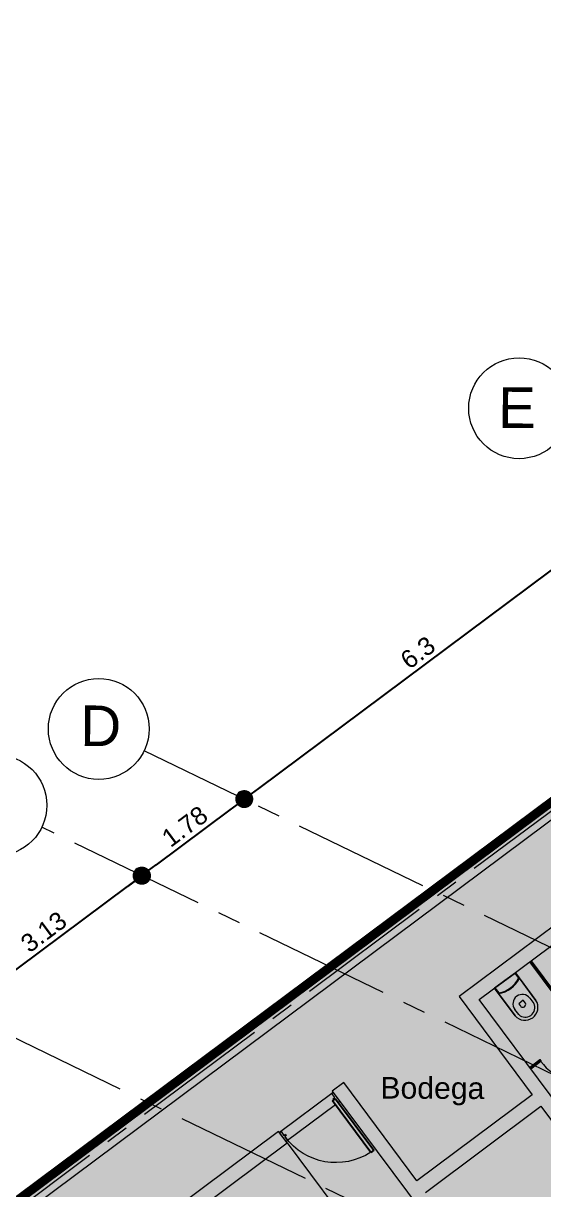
# Model space of a CAD drawing. Header units: metres. Extents: x -466 to 1322, y -1072 to 50.
# Drawn here: x 11.07 to 18.31, y -195.68 to -179.48 of the extents above; entities that cross this region are included whole.
import ezdxf

# ---------------------------------------------------------------- set-up
doc = ezdxf.new("R2010")
doc.units = ezdxf.units.M
for name, pattern in [('B1 P BAJA$0$HIDDEN', [9.525, 6.35, -3.175]), ('CENTER2', [28.575, 19.05, -3.175, 3.175, -3.175]), ('OCULTA2', [0.3, 0.2, -0.1])]:
    doc.linetypes.add(name, pattern=pattern)
for name, color, linetype, lineweight in [('A - Hatch muros', 4, 'Continuous', 0), ('A - PISO', 1, 'Continuous', 0), ('A - PROY', 250, 'B1 P BAJA$0$HIDDEN', 0), ('A - TXT 100 -1', 2, 'Continuous', 0), ('A-COTAS', 41, 'Continuous', 0), ('A-DOOR', 2, 'Continuous', 9), ('A-EJES', 61, 'CENTER2', 0), ('A-Fixt', 122, 'Continuous', 5), ('A-MURO INT', 4, 'Continuous', 0)]:
    doc.layers.add(name, color=color, linetype=linetype, lineweight=lineweight)
doc.layers.add('A-PUERTA', color=2, linetype='Continuous')
doc.layers.add('Poligono Fisico', color=3, linetype='Continuous')
doc.layers.add('Hatch Exterior', color=7, linetype='Continuous', lineweight=0, true_color=0xa99b89)
doc.layers.add('Hatch Interior', color=7, linetype='Continuous', lineweight=0, true_color=0xaf6350)
doc.styles.get("Standard").update_dxf_attribs({"font": 'arial.ttf'})
doc.styles.add('Style-Arial', font='arial.ttf')
doc.dimstyles.new('ISO-25', dxfattribs={"dimscale": 0.1, "dimtxt": 2.5, "dimasz": 2.5, "dimexe": 1.25, "dimexo": 0.625, "dimtad": 1, "dimdsep": 46, "dimtxsty": 'Standard', "dimblk": 'DOT', "dimcen": 2.5, "dimadec": 0, "dimazin": 0, "dimtfac": 1, "dimtmove": 0, "dimatfit": 3, "dimfxl": 1, "dimarcsym": 0})

# ---------------------------------------------------------------- blocks, each defined once
blk = doc.blocks.new('JVAS_Puerta - 0_90 X 2_10-V18-Planta Baja')
at = {"color": 0}
for p, q in [((-0.425, -0.0425), (-0.425, -0.9025)), ((-0.374, -0.0425), (-0.425, -0.0425)), ((-0.374, -0.9025), (-0.374, -0.0425)), ((-0.425, -0.9025), (-0.374, -0.9025))]:
    blk.add_line(p, q, dxfattribs=at)
at = {"layer": 'A - PROY', "color": 18, "linetype": 'Continuous', "ltscale": 100, "true_color": 0x000000}
blk.add_arc((-0.425, -0.0525), 0.85, 273.43981, 0, dxfattribs=at)
at = {"layer": 'A-DOOR', "color": 253, "linetype": 'Continuous', "ltscale": 100}
for p, q in [((-0.45, 0.0425), (0.45, 0.0425)), ((-0.374, -0.1075), (0.45, -0.1075))]:
    blk.add_line(p, q, dxfattribs=at)
at = {"layer": 'A-DOOR'}
for p, q in [((-0.425, 0.0425), (-0.45, 0.0425)), ((-0.45, 0.0425), (-0.45, -0.1075)), ((-0.425, -0.0225), (-0.425, 0.0425)), ((0.45, 0.0425), (0.425, 0.0425)), ((0.425, 0.0425), (0.425, -0.0225)), ((0.45, -0.1075), (0.45, 0.0425)), ((-0.45, -0.1075), (-0.425, -0.1075)), ((-0.4, -0.0225), (-0.425, -0.0225)), ((-0.425, -0.1075), (-0.425, -0.0425)), ((-0.425, -0.0425), (-0.4, -0.0425)), ((-0.4, -0.0425), (-0.4, -0.0225)), ((0.425, -0.0225), (0.4, -0.0225)), ((0.4, -0.0225), (0.4, -0.0425)), ((0.4, -0.0425), (0.425, -0.0425)), ((0.425, -0.0425), (0.425, -0.1075)), ((0.425, -0.1075), (0.45, -0.1075))]:
    blk.add_line(p, q, dxfattribs=at)
blk = doc.blocks.new('_Dot')
at = {"color": 0, "linetype": 'ByBlock', "lineweight": -2}
blk.add_line((-0.5, 0), (-1, 0), dxfattribs=at)
at = {"color": 0, "linetype": 'ByBlock', "const_width": 0.5}
blk.add_lwpolyline([(-0.25, 0, 1), (0.25, 0, 1)], format="xyb", close=True, dxfattribs=at)
blk = doc.blocks.new('*D159')
at = {"layer": 'A-COTAS', "color": 0, "lineweight": -2, "transparency": 16777216}
for p, q in [((12.684, -191.273), (12.647, -191.223)), ((10.416, -193.041), (12.521, -191.473)), ((10.179, -193.141), (10.141, -193.091))]:
    blk.add_line(p, q, dxfattribs=at)
at = {"layer": 'Defpoints', "color": 0, "transparency": 16777216}
for p in [(12.722, -191.323), (12.722, -191.323), (10.216, -193.191)]:
    blk.add_point(p, dxfattribs=at)
at = {"layer": 'A-COTAS', "color": 0, "lineweight": -2, "transparency": 16777216, "xscale": 0.25, "yscale": 0.25, "zscale": 0.25}
for p, rotation in [((12.722, -191.323), 36.69961023290219), ((10.216, -193.191), 216.6996102329022)]:
    blk.add_blockref('_Dot', p, dxfattribs=dict(at, rotation=rotation))
at = {"layer": 'A-COTAS', "color": 0, "transparency": 16777216, "insert": (11.355, -192.104), "char_height": 0.25, "attachment_point": 5, "rotation": 36.6996}
blk.add_mtext('3.13', dxfattribs=at)
blk = doc.blocks.new('*D160')
at = {"layer": 'A-COTAS', "color": 0, "lineweight": -2, "transparency": 16777216}
for p, q in [((14.108, -190.212), (14.069, -190.159)), ((13.943, -190.409), (12.917, -191.174)), ((12.681, -191.276), (12.642, -191.223))]:
    blk.add_line(p, q, dxfattribs=at)
at = {"layer": 'Defpoints', "color": 0, "transparency": 16777216}
for p in [(14.145, -190.262), (12.716, -191.323), (12.718, -191.326)]:
    blk.add_point(p, dxfattribs=at)
at = {"layer": 'A-COTAS', "color": 0, "lineweight": -2, "transparency": 16777216, "xscale": 0.25, "yscale": 0.25, "zscale": 0.25}
for p, rotation in [((14.143, -190.259), 36.69961023290219), ((12.716, -191.323), 216.6996102329022)]:
    blk.add_blockref('_Dot', p, dxfattribs=dict(at, rotation=rotation))
at = {"layer": 'A-COTAS', "color": 0, "transparency": 16777216, "insert": (13.316, -190.639), "char_height": 0.25, "attachment_point": 5, "rotation": 36.6996}
blk.add_mtext('1.78', dxfattribs=at)
blk = doc.blocks.new('*D163')
at = {"layer": 'A-COTAS', "color": 0, "lineweight": -2, "transparency": 16777216}
for p, q in [((19.158, -186.444), (19.12, -186.394)), ((14.344, -190.11), (18.995, -186.643)), ((14.106, -190.209), (14.069, -190.159))]:
    blk.add_line(p, q, dxfattribs=at)
at = {"layer": 'Defpoints', "color": 0, "transparency": 16777216}
for p in [(19.195, -186.494), (19.195, -186.494), (14.143, -190.259)]:
    blk.add_point(p, dxfattribs=at)
at = {"layer": 'A-COTAS', "color": 0, "lineweight": -2, "transparency": 16777216, "xscale": 0.25, "yscale": 0.25, "zscale": 0.25}
for p, rotation in [((19.195, -186.494), 36.69961023290219), ((14.143, -190.259), 216.6996102329022)]:
    blk.add_blockref('_Dot', p, dxfattribs=dict(at, rotation=rotation))
at = {"layer": 'A-COTAS', "color": 0, "transparency": 16777216, "insert": (16.556, -188.224), "char_height": 0.25, "attachment_point": 5, "rotation": 36.6996}
blk.add_mtext('6.3', dxfattribs=at)

msp = doc.modelspace()

# ---------------------------------------------------------------- hatches: boundary and pattern name
at = {"layer": 'A - Hatch muros', "transparency": 33554687}
h = msp.add_hatch(color=256, dxfattribs=at)
h.dxf.hatch_style = 1
h.paths.add_polyline_path([(50.66, -172.625), (45.609, -176.39), (43.733, -171.677), (28.642, -182.925), (31.571, -186.853), (30.684, -187.514), (30.565, -187.354), (31.291, -186.813), (28.482, -183.044), (8.494, -197.943), (8.291, -197.845), (48.887, -167.586), (49.155, -168.261), (48.969, -168.335), (48.797, -167.902), (43.899, -171.553), (45.295, -175.067), (45.699, -176.074), (50.583, -172.433), (50.399, -171.968), (50.584, -171.894), (52.102, -175.709), (51.917, -175.783), (51.732, -175.318), (46.847, -178.959), (48.172, -182.287), (53.641, -180.115), (53.456, -179.65), (53.641, -179.577), (53.9, -180.227), (54.085, -180.692), (53.899, -180.766), (53.715, -180.301), (48.246, -182.473), (48.848, -183.985), (49.947, -186.747), (55.415, -184.575), (55.23, -184.11), (55.417, -184.036), (55.86, -185.152), (55.674, -185.225), (55.489, -184.761), (50.021, -186.932), (50.624, -188.444), (51.279, -190.091), (56.746, -187.92), (56.562, -187.455), (56.749, -187.381), (57.007, -188.031), (51.26, -190.314), (51.167, -190.351), (50.437, -188.518), (46.605, -178.891), (51.655, -175.126)])
at = {"layer": 'A - Hatch muros'}
h = msp.add_hatch(color=256, dxfattribs=at)
h.dxf.hatch_style = 1
h.paths.add_polyline_path([(14.62, -194.874), (9.712, -198.532), (9.915, -198.63), (14.739, -195.034)])
h.paths.add_polyline_path([(18.147, -194.365), (16.543, -195.56), (15.527, -194.197), (15.367, -194.317), (17.458, -197.123), (13.264, -200.249), (13.467, -200.347), (17.738, -197.164), (16.662, -195.721), (18.266, -194.525), (19.342, -195.969), (21.547, -194.325), (21.427, -194.165), (19.383, -195.689), (17.41, -193.043), (20.177, -190.981), (22.268, -193.787), (22.429, -193.668), (20.337, -190.862), (23.103, -188.8), (25.075, -191.446), (23.032, -192.972), (23.152, -193.132), (29.86, -188.128), (29.741, -187.968), (25.236, -191.326), (23.144, -188.52), (17.131, -193.002)])
at = {"layer": 'Hatch Exterior', "transparency": 33554687}
h = msp.add_hatch(color=256, dxfattribs=at)
h.dxf.hatch_style = 1
h.paths.add_polyline_path([(9.712, -198.532), (27.181, -206.977), (29.401, -202.386), (51.053, -212.854), (52.925, -208.982), (26.328, -196.124), (45.643, -181.728), (47.493, -186.155), (48.758, -189.189), (52.21, -197.455), (57.239, -199.368), (59.568, -194.48), (53.769, -196.783), (53.69, -196.749), (51.89, -192.149), (57.722, -189.833), (59.568, -194.48), (60.683, -192.14), (50.464, -166.41), (48.887, -167.586), (57.007, -188.031), (51.152, -190.357), (45.606, -176.392), (17.738, -197.164), (15.527, -194.197)])
h.paths.add_polyline_path([(14.62, -194.874), (9.712, -198.532), (9.915, -198.63), (14.739, -195.034)])
h.paths.add_polyline_path([(22.859, -204.888), (24.992, -200.476), (29.133, -202.479), (27.001, -206.89), (26.96, -206.86), (27.043, -206.688), (27.268, -206.797), (29.401, -202.386), (24.899, -200.209), (22.679, -204.801)], flags=17)
edge = h.paths.add_edge_path(flags=16)
edge.add_arc((19.72, -199.99), 0.7, 36.6996, 118.5178, ccw=False)
edge.add_line((20.281, -199.571), (21.644, -198.555))
edge.add_arc((19.72, -199.99), 2.4, -235.6793, 36.6996, ccw=False)
edge.add_line((18.367, -198.008), (19.386, -199.375))
at = {"layer": 'Hatch Interior', "transparency": 33554687}
h = msp.add_hatch(color=256, dxfattribs=at)
h.dxf.hatch_style = 1
h.paths.add_polyline_path([(8.291, -197.845), (48.887, -167.586), (57.007, -188.031), (51.152, -190.357), (45.606, -176.392), (17.738, -197.164), (15.527, -194.197), (9.712, -198.532)])
h.paths.add_polyline_path([(29.401, -202.386), (27.181, -206.977), (48.833, -217.445), (51.053, -212.854)])
h.paths.add_polyline_path([(51.89, -192.149), (57.711, -189.837), (59.568, -194.48), (53.769, -196.783), (53.69, -196.749)])
h.paths.add_polyline_path([(18.147, -194.365), (16.543, -195.56), (15.527, -194.197), (15.367, -194.317), (17.458, -197.123), (13.264, -200.249), (13.467, -200.347), (17.738, -197.164), (16.662, -195.721), (18.266, -194.525), (19.342, -195.969), (21.466, -194.385), (21.347, -194.225), (19.222, -195.808), (17.25, -193.162), (20.177, -190.981), (22.268, -193.787), (22.348, -193.728), (20.257, -190.921), (23.103, -188.8), (25.075, -191.446), (23.032, -192.972), (23.152, -193.132), (29.323, -188.529), (29.203, -188.369), (25.236, -191.326), (23.144, -188.52), (17.131, -193.002)])
h.paths.add_polyline_path([(46.605, -178.891), (51.655, -175.126), (51.732, -175.318), (46.847, -178.959), (48.165, -182.29), (53.648, -180.112), (53.722, -180.298), (48.239, -182.476), (51.271, -190.094), (56.754, -187.917), (56.563, -187.455), (56.749, -187.381), (57.007, -188.031), (51.152, -190.357), (43.733, -171.677), (28.482, -183.044), (27.959, -183.434), (8.494, -197.943), (8.291, -197.845), (48.887, -167.586), (49.155, -168.261), (48.969, -168.335), (48.797, -167.902), (43.899, -171.553), (45.609, -176.39)], flags=16)
h.paths.add_polyline_path([(53.69, -196.749), (53.769, -196.783), (59.568, -194.48), (58.53, -191.869), (55.557, -193.05), (55.631, -193.235), (58.605, -192.054), (59.494, -194.294), (55.66, -195.816), (55.521, -195.872), (53.825, -196.545), (52.935, -194.306)], flags=17)
h.paths.add_polyline_path([(55.079, -190.884), (55.2, -190.838), (55.248, -190.815)], flags=16)
h.paths.add_polyline_path([(57.514, -189.917), (57.722, -189.833), (57.165, -190.054)])
h.paths.add_polyline_path([(52.414, -191.941), (51.89, -192.149), (51.89, -192.149)], flags=16)

# ---------------------------------------------------------------- linework, layer by layer
at = {"layer": 'A - PISO'}
msp.add_lwpolyline([(14.739, -195.034), (16.711, -197.68)], dxfattribs=at)
at = {"layer": 'A - PROY', "linetype": 'Continuous', "ltscale": 100}
msp.add_arc((18.831, -193.489), 0.7, 216.139, 290.6819, dxfattribs=at)
at = {"layer": 'A - TXT 100 -1'}
for centre in [(17.964, -184.83), (12.121, -189.284), (10.698, -190.345)]:
    msp.add_circle(centre, 0.701, dxfattribs=at)
at = {"layer": 'A-COTAS'}
msp.add_line((19.302, -186.415), (12.272, -191.654), dxfattribs=at)
at = {"layer": 'A-EJES', "ltscale": 0.1}
for p, q in [((46.36, -169.594), (4.656, -200.679)), ((52.644, -208.874), (12.753, -189.589)), ((52.093, -210.357), (11.329, -190.65)), ((51.009, -212.944), (8.798, -192.536))]:
    msp.add_line(p, q, dxfattribs=at)
at = {"layer": 'A-Fixt'}
for p, q in [((17.622, -192.885), (17.911, -192.67)), ((17.766, -192.778), (17.622, -192.885)), ((17.911, -192.67), (17.766, -192.778)), ((17.903, -192.676), (17.956, -192.748)), ((17.911, -192.67), (18.197, -193.055)), ((17.967, -192.746), (17.911, -192.67)), ((18.197, -193.055), (17.967, -192.746)), ((17.909, -193.27), (17.622, -192.885)), ((17.622, -192.885), (17.679, -192.961)), ((17.684, -192.952), (17.63, -192.879)), ((17.679, -192.961), (17.909, -193.27)), ((18.022, -193.054), (17.958, -193.102)), ((17.958, -193.102), (17.988, -193.142)), ((18.052, -193.095), (18.022, -193.054)), ((18.113, -193.025), (18.166, -193.097)), ((17.958, -193.252), (17.904, -193.18))]:
    msp.add_line(p, q, dxfattribs=at)
for centre, radius, start, end in [((17.621, -192.583), 0.382, 278.6271, 334.7721), ((17.615, -192.575), 0.382, 280.3118, 333.0874), ((18.008, -193.102), 0.13, 36.6996, 216.6996), ((18.044, -193.15), 0.181, 221.6787, 31.7205), ((18.044, -193.15), 0.181, 221.6787, 31.7205), ((18.049, -193.157), 0.132, 226.2269, 27.1723), ((18.013, -193.109), 0.0417, 232.9598, 20.4394)]:
    msp.add_arc(centre, radius, start, end, dxfattribs=at)
at = {"layer": 'A-MURO INT'}
for points in [[(43.733, -171.677), (28.642, -182.925), (31.571, -186.853), (30.684, -187.514), (30.565, -187.354), (31.291, -186.813), (28.482, -183.044), (8.494, -197.943), (8.291, -197.845), (48.887, -167.586)], [(23.144, -188.52), (17.131, -193.002), (18.147, -194.365), (16.543, -195.56), (15.527, -194.197), (15.367, -194.317), (17.458, -197.123)], [(19.383, -195.689), (17.41, -193.043), (20.177, -190.981)], [(16.662, -195.721), (18.266, -194.525), (19.342, -195.969)]]:
    msp.add_lwpolyline(points, dxfattribs=at)
msp.add_lwpolyline([(14.62, -194.874), (9.712, -198.532), (9.915, -198.63), (14.739, -195.034)], close=True, dxfattribs=at)
at = {"layer": 'A-PUERTA'}
for points in [[(18.132, -192.505), (18.849, -193.467), (18.829, -193.482), (18.112, -192.52)], [(18.128, -194.005), (18.267, -193.901), (18.252, -193.881), (18.113, -193.985)]]:
    msp.add_lwpolyline(points, dxfattribs=at)
at = {"layer": 'Poligono Fisico', "color": 5, "linetype": 'OCULTA2', "const_width": 0.125}
msp.add_lwpolyline([(50.856, -218.239), (9.06, -197.271), (50.464, -166.41), (65.813, -205.058)], close=True, dxfattribs=at)

# ---------------------------------------------------------------- block references
at = {"layer": 'A-PUERTA', "xscale": -1.035188134547814, "yscale": 1.035188134547814, "zscale": 1.035188134547814, "rotation": 36.69961023289754}
msp.add_blockref('JVAS_Puerta - 0_90 X 2_10-V18-Planta Baja', (15.033, -194.648), dxfattribs=at)

# ---------------------------------------------------------------- texts
at = {"layer": 'A - TXT 100 -1', "style": 'Style-Arial'}
for s, height, p in [('E', 0.564, (17.671, -185.103)), ('D', 0.564, (11.862, -189.522)), ('Bodega', 0.3, (16.035, -194.418))]:
    msp.add_text(s, height=height, rotation=359.7227, dxfattribs=at).set_placement(p)

# ---------------------------------------------------------------- dimensions: what is measured, and where the dimension line sits
at = {"layer": 'A-COTAS'}
for base, p1, p2, picture, middle in [((19.195, -186.494), (14.143, -190.259), (19.195, -186.494), '*D163', (16.556, -188.224)), ((12.716, -191.323), (14.145, -190.262), (12.718, -191.326), '*D160', (13.316, -190.639))]:
    dim = msp.add_linear_dim(base=base, p1=p1, p2=p2, angle=36.6996, dimstyle='ISO-25', dxfattribs=at)
    dim.commit()
    dim.dimension.update_dxf_attribs({"geometry": picture, "text_midpoint": middle})
dim = msp.add_linear_dim(base=(12.722, -191.323), p1=(10.216, -193.191), p2=(12.722, -191.323), angle=36.6996, dimstyle='ISO-25', override={"dimtmove": 1}, dxfattribs=at)
dim.commit()
dim.dimension.update_dxf_attribs({"geometry": '*D159', "text_midpoint": (11.355, -192.104)})

doc.saveas('drawing.dxf')
